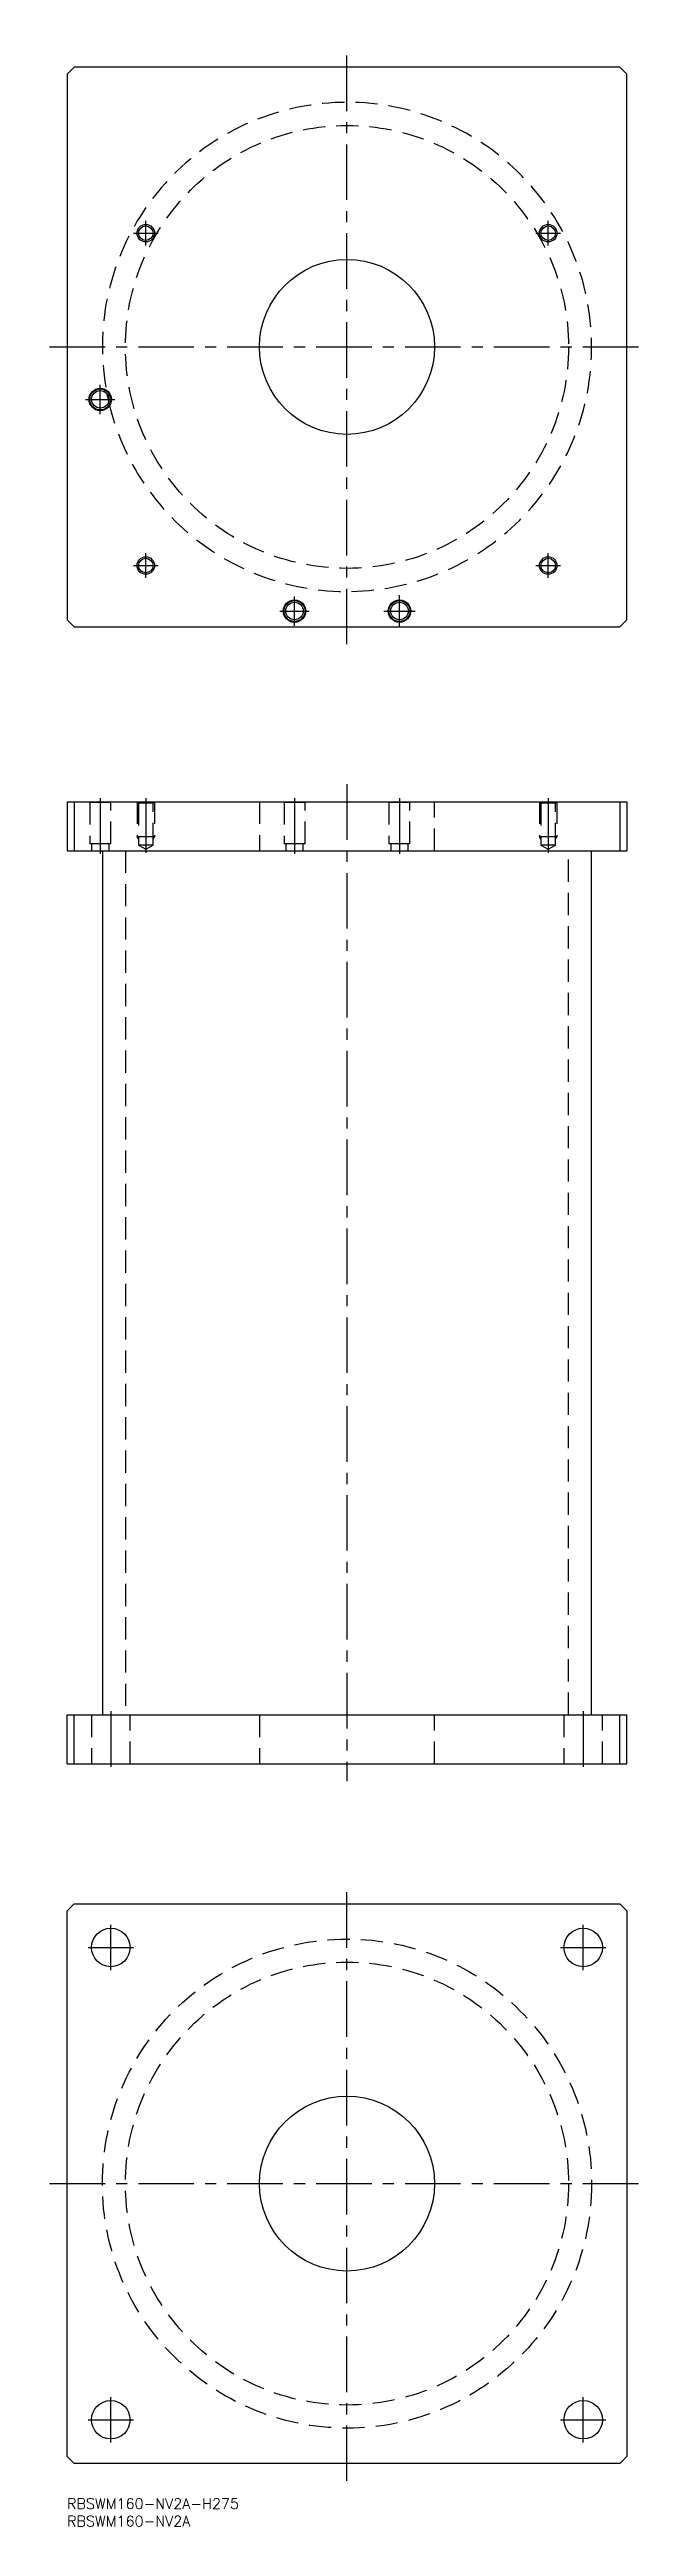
# Model space of a CAD drawing. Extents: x -5 to 165, y -8 to 700.
import ezdxf

# ---------------------------------------------------------------- set-up
doc = ezdxf.new("R2010")
doc.units = 0
doc.header["$LTSCALE"] = 0.5
doc.linetypes.add('CENTER', pattern=[50.8, 31.75, -6.35, 6.35, -6.35])
doc.linetypes.add('DASHED', pattern=[19.05, 12.7, -6.35])
for name, color, linetype in [('MSM_CENTER', 1, 'CENTER'), ('MSM_CONTINUOUS', 7, 'CONTINUOUS'), ('MSM_DASHED', 4, 'DASHED'), ('MSM_NARROW', 5, 'CONTINUOUS'), ('MSM_PART_NUMBER', 7, 'CONTINUOUS')]:
    doc.layers.add(name, color=color, linetype=linetype)
doc.styles.get("Standard").update_dxf_attribs({"font": 'txt.shx', "height": 3, "bigfont": 'bigfont.shx'})

msp = doc.modelspace()

# ---------------------------------------------------------------- linework, layer by layer
at = {"layer": 'MSM_CENTER'}
for p, q in [((80, 530), (80, 700)), ((19, 647.5), (26, 647.5)), ((22.5, 644), (22.5, 651)), ((134, 647.5), (141, 647.5)), ((137.5, 644), (137.5, 651)), ((-5, 615), (165, 615)), ((9.5, 595.8), (9.5, 604.2)), ((5.3, 600), (13.7, 600)), ((19, 552.5), (26, 552.5)), ((22.5, 549), (22.5, 556)), ((134, 552.5), (141, 552.5)), ((137.5, 549), (137.5, 556)), ((60.8, 539.5), (69.2, 539.5)), ((65, 535.3), (65, 543.7)), ((90.5, 539.5), (99.5, 539.5)), ((95, 535), (95, 544)), ((80, 490), (80, 205)), ((9.5, 486), (9.5, 470)), ((22.5, 486), (22.5, 470.407)), ((65, 486), (65, 470)), ((95, 486), (95, 470)), ((137.5, 486), (137.5, 470.407)), ((12.5, 225), (12.5, 209)), ((147.5, 225), (147.5, 209)), ((80, 5), (80, 175)), ((12.5, 151), (12.5, 164)), ((147.5, 151), (147.5, 164)), ((6, 157.5), (19, 157.5)), ((141, 157.5), (154, 157.5)), ((-5, 90), (165, 90)), ((12.5, 16), (12.5, 29)), ((147.5, 16), (147.5, 29)), ((6, 22.5), (19, 22.5)), ((141, 22.5), (154, 22.5))]:
    msp.add_line(p, q, dxfattribs=at)
at = {"layer": 'MSM_CONTINUOUS'}
for p, q in [((2, 695), (0, 693)), ((158, 695), (2, 695)), ((160, 693), (158, 695)), ((0, 693), (0, 537)), ((160, 537), (160, 693)), ((0, 537), (2, 535)), ((2, 535), (158, 535)), ((158, 535), (160, 537)), ((0, 485), (160, 485)), ((0, 485), (0, 471)), ((2, 485), (2, 471)), ((158, 485), (158, 471)), ((160, 485), (160, 471)), ((0, 471), (160, 471)), ((10.1, 471), (10.1, 224)), ((149.9, 224), (149.9, 471)), ((0, 210), (0, 224)), ((0, 224), (160, 224)), ((2, 210), (2, 224)), ((158, 210), (158, 224)), ((160, 210), (160, 224)), ((0, 210), (160, 210)), ((0, 168), (2, 170)), ((2, 170), (158, 170)), ((158, 170), (160, 168)), ((0, 12), (0, 168)), ((160, 168), (160, 12)), ((2, 10), (0, 12)), ((158, 10), (2, 10)), ((160, 12), (158, 10))]:
    msp.add_line(p, q, dxfattribs=at)
for centre, radius in [((22.5, 647.5), 2.067), ((137.5, 647.5), 2.067), ((80, 615), 25), ((9.5, 600), 3.2), ((9.5, 600), 3), ((9.5, 600), 2.5), ((22.5, 552.5), 2.067), ((137.5, 552.5), 2.067), ((65, 539.5), 3.2), ((65, 539.5), 3), ((65, 539.5), 2.5), ((95, 539.5), 3.2), ((95, 539.5), 3), ((95, 539.5), 2.5), ((12.5, 157.5), 5.5), ((147.5, 157.5), 5.5), ((80, 90), 25), ((12.5, 22.5), 5.5), ((147.5, 22.5), 5.5)]:
    msp.add_circle(centre, radius, dxfattribs=at)
msp.add_arc((80, 615), 69.9, 191.020888, 193.002068, dxfattribs=at)
at = {"layer": 'MSM_DASHED'}
for p, q in [((6.3, 485), (6.5, 484.8)), ((6.5, 484.8), (6.5, 473)), ((12.5, 484.8), (6.5, 484.8)), ((12.5, 484.8), (12.7, 485)), ((12.5, 473), (12.5, 484.8)), ((20, 485), (20.433, 484.567)), ((20, 485), (20, 475)), ((20.433, 484.567), (20.433, 472.6)), ((24.567, 484.567), (20.433, 484.567)), ((24.567, 484.567), (25, 485)), ((24.567, 472.6), (24.567, 484.567)), ((25, 485), (25, 475)), ((55, 485), (55, 471)), ((61.8, 485), (62, 484.8)), ((62, 484.8), (62, 473)), ((68, 484.8), (62, 484.8)), ((68, 484.8), (68.2, 485)), ((68, 473), (68, 484.8)), ((91.8, 485), (92, 484.8)), ((92, 484.8), (92, 473)), ((98, 484.8), (92, 484.8)), ((98, 484.8), (98.2, 485)), ((98, 473), (98, 484.8)), ((105, 471), (105, 485)), ((135, 485), (135.433, 484.567)), ((135, 485), (135, 475)), ((135.433, 484.567), (135.433, 472.6)), ((139.567, 484.567), (135.433, 484.567)), ((139.567, 484.567), (140, 485)), ((139.567, 472.6), (139.567, 484.567)), ((140, 485), (140, 475)), ((25, 475), (20, 475)), ((20.433, 474.25), (20, 475)), ((24.567, 474.25), (25, 475)), ((140, 475), (135, 475)), ((135.433, 474.25), (135, 475)), ((139.567, 474.25), (140, 475)), ((12.5, 473), (6.5, 473)), ((7, 473), (7, 471)), ((12, 471), (12, 473)), ((16.7, 471), (16.7, 224)), ((20.433, 472.6), (22.5, 471.407)), ((24.567, 472.6), (20.433, 472.6)), ((22.5, 471.407), (24.567, 472.6)), ((68, 473), (62, 473)), ((62.5, 473), (62.5, 471)), ((67.5, 471), (67.5, 473)), ((98, 473), (92, 473)), ((92.5, 473), (92.5, 471)), ((97.5, 471), (97.5, 473)), ((135.433, 472.6), (137.5, 471.407)), ((139.567, 472.6), (135.433, 472.6)), ((137.5, 471.407), (139.567, 472.6)), ((143.3, 224), (143.3, 471)), ((7, 224), (7, 210)), ((18, 210), (18, 224)), ((55, 224), (55, 210)), ((105, 210), (105, 224)), ((142, 224), (142, 210)), ((153, 210), (153, 224))]:
    msp.add_line(p, q, dxfattribs=at)
for centre, radius in [((80, 615), 63.3), ((80, 90), 69.9), ((80, 90), 63.3)]:
    msp.add_circle(centre, radius, dxfattribs=at)
msp.add_arc((80, 615), 69.9, 193.002068, 191.020888, dxfattribs=at)
at = {"layer": 'MSM_NARROW'}
for centre in [(22.5, 647.5), (137.5, 647.5), (22.5, 552.5), (137.5, 552.5)]:
    msp.add_circle(centre, 2.5, dxfattribs=at)

# ---------------------------------------------------------------- texts
at = {"layer": 'MSM_PART_NUMBER'}
for s, p in [('RBSWM160-NV2A-H275', (0, -3)), ('RBSWM160-NV2A', (0, -8))]:
    msp.add_text(s, height=3, dxfattribs=at).set_placement(p)

doc.saveas('drawing.dxf')
